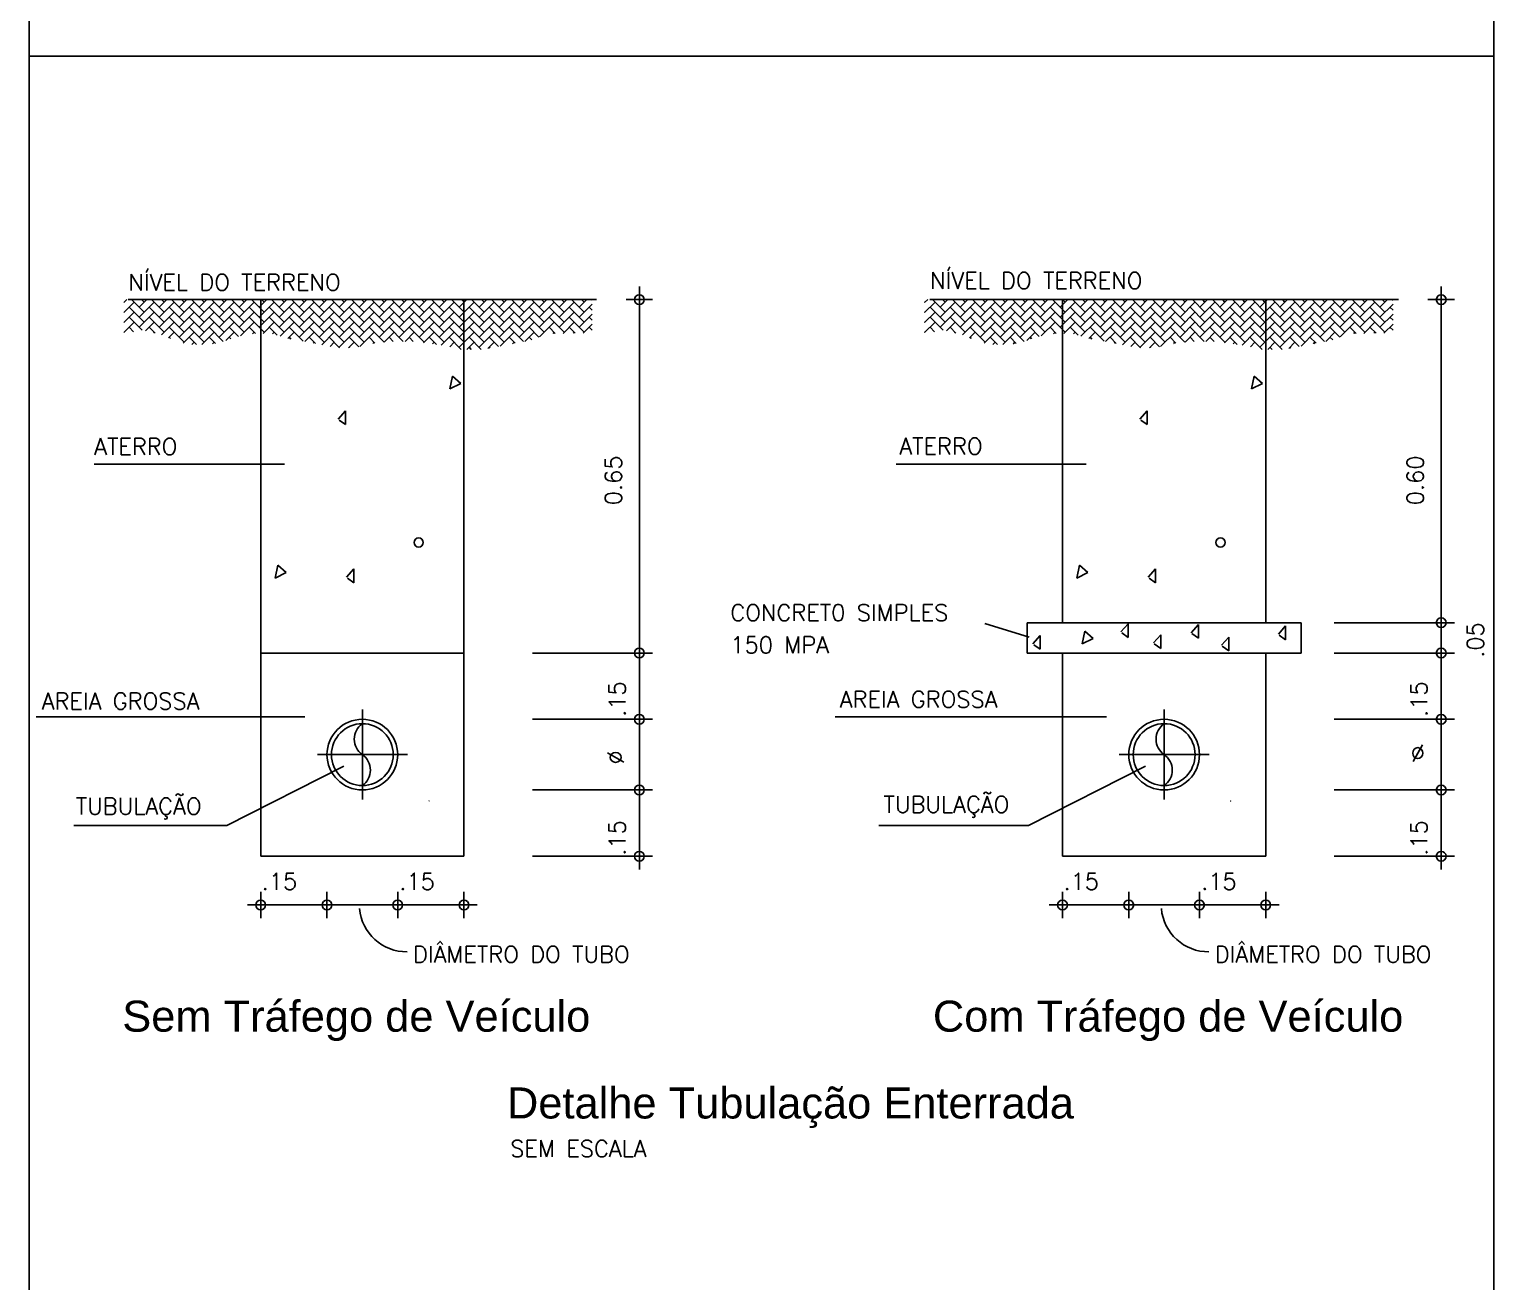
# Model space of a CAD drawing. Header units: millimetres. Extents: x 0 to 114, y 0 to 82.
# Drawn here: x 12.82 to 26.95, y 57.82 to 69.91 of the extents above; entities that cross this region are included whole.
import ezdxf
from ezdxf.enums import TextEntityAlignment as Align

# ---------------------------------------------------------------- set-up
doc = ezdxf.new("R2010")
doc.units = ezdxf.units.MM
for name, color, linetype in [('01', 7, 'Continuous'), ('02', 2, 'Continuous'), ('03', 3, 'Continuous'), ('06', 6, 'Continuous'), ('CAR-01', 252, 'Continuous'), ('COTAS-DET', 2, 'Continuous'), ('INC-DETALHES', 7, 'Continuous'), ('NORMO-MATRIZ', 8, 'Continuous')]:
    doc.layers.add(name, color=color, linetype=linetype)
doc.styles.add('140-75', font='arial.ttf', dxfattribs={"height": 0.45})
doc.styles.add('60-200', font='romans.shx', dxfattribs={"height": 0.32})
doc.styles.add('ROMANS', font='ROMANS.SHX', dxfattribs={"height": 0.15})

# ---------------------------------------------------------------- blocks, each defined once
blk = doc.blocks.new('*X80')
at = {"color": 0}
for p, q in [((643.6611845639871, 360.8184720893681), (644.3513700174182, 361.5086575427994)), ((648.2754969919282, 358.6445594179183), (645.4113988670471, 361.5086575427994)), ((647.1441261419283, 359.7759302677153), (648.8768534170125, 361.5086575427994)), ((648.2754969919282, 360.9073011177152), (647.6741405668441, 361.5086575427994)), ((652.8009803915221, 358.6445594179183), (649.936882266641, 361.5086575427994)), ((651.6696095415222, 359.7759302677155), (653.4023368166062, 361.5086575427994)), ((652.8009803915221, 360.9073011177153), (652.199623966438, 361.5086575427994)), ((657.326463791116, 358.6445594179183), (654.4623656662349, 361.5086575427994)), ((656.1950929411164, 359.7759302677155), (657.9278202162003, 361.5086575427994)), ((657.326463791116, 360.9073011177152), (656.7251073660319, 361.5086575427993)), ((661.85194719071, 358.6445594179183), (658.9878490658288, 361.5086575427994)), ((660.7205763407102, 359.7759302677155), (662.4533036157942, 361.5086575427994)), ((661.85194719071, 360.9073011177153), (661.2505907656258, 361.5086575427994)), ((666.3774305903037, 358.6445594179184), (663.5133324654228, 361.5086575427994)), ((665.2460597403041, 359.7759302677153), (666.9787870153879, 361.5086575427993)), ((666.3774305903037, 360.9073011177153), (665.7760741652197, 361.5086575427994)), ((670.9029139898978, 358.6445594179182), (668.0388158650167, 361.5086575427994)), ((669.7715431398982, 359.7759302677155), (671.5042704149818, 361.5086575427994)), ((670.9029139898976, 360.9073011177153), (670.3015575648135, 361.5086575427994)), ((675.4283973894914, 358.6445594179183), (672.5642992646106, 361.5086575427993)), ((674.2970265394919, 359.7759302677155), (676.0297538145758, 361.5086575427994)), ((675.4283973894917, 360.9073011177152), (674.8270409644076, 361.5086575427993)), ((679.9538807890854, 358.6445594179183), (677.0897826642044, 361.5086575427994)), ((678.8225099390858, 359.7759302677155), (680.5552372141698, 361.5086575427993)), ((679.9538807890852, 360.9073011177153), (679.3525243640015, 361.5086575427993)), ((684.4793641886795, 358.6445594179183), (681.6152660637982, 361.5086575427994)), ((683.3479933386798, 359.7759302677155), (685.0807206137638, 361.5086575427993)), ((684.4793641886793, 360.9073011177152), (683.8780077635953, 361.5086575427993)), ((689.0048475882733, 358.6445594179183), (686.1407494633925, 361.5086575427992)), ((687.8734767382737, 359.7759302677155), (689.6062040133572, 361.5086575427993)), ((689.0048475882733, 360.9073011177152), (688.4034911631892, 361.5086575427993)), ((693.5303309878673, 358.6445594179183), (690.6662328629862, 361.5086575427993)), ((692.3989601378674, 359.7759302677155), (694.1316874129515, 361.5086575427994)), ((693.5303309878673, 360.9073011177153), (692.9289745627832, 361.5086575427993)), ((698.0558143874613, 358.6445594179183), (695.1917162625803, 361.5086575427993)), ((696.9244435374617, 359.7759302677155), (698.6571708125454, 361.5086575427993)), ((698.0558143874613, 360.9073011177152), (697.4544579623773, 361.5086575427992)), ((702.5812977870551, 358.6445594179183), (699.717199662174, 361.5086575427994)), ((701.4499269370555, 359.7759302677155), (703.1826542121393, 361.5086575427993)), ((702.5812977870551, 360.9073011177152), (701.9799413619709, 361.5086575427993)), ((707.1067811866487, 358.6445594179183), (704.2426830617679, 361.5086575427993)), ((705.9754103366494, 359.7759302677153), (707.7081376117329, 361.5086575427993)), ((707.1067811866491, 360.9073011177153), (706.5054247615651, 361.5086575427993)), ((711.6322645862426, 358.6445594179182), (708.7681664613617, 361.5086575427992)), ((710.5008937362431, 359.7759302677155), (712.2336210113269, 361.5086575427992)), ((711.6322645862426, 360.9073011177152), (711.0309081611584, 361.5086575427993)), ((716.1577479858367, 358.6445594179183), (713.2936498609558, 361.5086575427993)), ((715.0263771358372, 359.7759302677155), (716.7591044109207, 361.5086575427993)), ((716.1577479858366, 360.9073011177152), (715.5563915607526, 361.5086575427993)), ((720.6832313854306, 358.6445594179183), (717.8191332605497, 361.5086575427991)), ((719.551860535431, 359.7759302677155), (721.2845878105147, 361.5086575427992)), ((720.6832313854306, 360.9073011177153), (720.0818749603467, 361.5086575427993)), ((725.2087147850245, 358.6445594179184), (722.3446166601436, 361.5086575427993)), ((724.0773439350247, 359.7759302677155), (725.8100712101085, 361.5086575427991)), ((725.2087147850248, 360.9073011177152), (724.6073583599408, 361.5086575427993)), ((729.7341981846182, 358.6445594179183), (726.8701000597375, 361.5086575427992)), ((728.6028273346187, 359.7759302677153), (730.3355546097026, 361.5086575427992)), ((729.7341981846187, 360.9073011177153), (729.1328417595345, 361.5086575427993)), ((734.2596815842122, 358.6445594179184), (731.3955834593315, 361.5086575427993)), ((733.1283107342128, 359.7759302677155), (734.8610380092964, 361.5086575427993)), ((734.2596815842122, 360.9073011177151), (733.6583251591283, 361.5086575427993)), ((738.7851649838063, 358.6445594179182), (735.9210668589253, 361.5086575427991)), ((737.6537941338066, 359.7759302677153), (739.3865214088904, 361.5086575427991)), ((738.7851649838063, 360.9073011177152), (738.1838085587223, 361.5086575427993)), ((743.3106483834002, 358.6445594179182), (740.4465502585194, 361.508657542799)), ((742.1792775334004, 359.7759302677153), (743.9120048084842, 361.508657542799)), ((743.3106483834002, 360.9073011177152), (742.7092919583164, 361.5086575427991)), ((747.8361317829941, 358.6445594179183), (744.9720336581131, 361.5086575427993)), ((746.7047609329945, 359.7759302677155), (748.4374882080783, 361.5086575427992)), ((747.8361317829942, 360.9073011177151), (747.2347753579103, 361.508657542799)), ((749.6611845639591, 361.3449900365475), (749.4975170577072, 361.5086575427992)), ((643.7500135923341, 360.9073011177152), (643.6611845639869, 360.9961301460625)), ((643.6611845639871, 358.5557303895711), (646.0127552920297, 360.9073011176139)), ((643.7500135923345, 358.6445594179183), (643.6611845639871, 358.7333884462657)), ((643.6611845639871, 356.2929886897742), (646.0127552920297, 358.6445594178168)), ((648.2754969919282, 356.3818177181213), (644.8813844422327, 359.7759302678169)), ((647.1441261419283, 357.5131885679184), (650.5382386916237, 360.9073011176139)), ((647.1441261419283, 355.2504468681216), (650.5382386916237, 358.644559417817)), ((652.8009803915222, 356.3818177181213), (649.4068678418267, 359.7759302678169)), ((651.6696095415222, 357.5131885679184), (655.0637220912179, 360.9073011176139)), ((651.6696095415222, 355.2504468681216), (655.0637220912179, 358.644559417817)), ((657.3264637911161, 356.3818177181213), (653.9323512414206, 359.7759302678169)), ((656.1950929411163, 357.5131885679184), (659.5892054908118, 360.9073011176139)), ((656.1950929411163, 355.2504468681216), (659.5892054908118, 358.644559417817)), ((661.85194719071, 356.3818177181213), (658.4578346410145, 359.7759302678169)), ((660.7205763407102, 357.5131885679186), (664.1146888904058, 360.907301117614)), ((660.7205763407098, 355.2504468681215), (664.1146888904055, 358.6445594178168)), ((666.3774305903037, 356.3818177181213), (662.9833180406085, 359.7759302678169)), ((665.2460597403041, 357.5131885679184), (668.6401722899994, 360.9073011176139)), ((665.2460597403041, 355.2504468681216), (668.6401722899994, 358.644559417817)), ((670.9029139898978, 356.3818177181213), (667.5088014402022, 359.7759302678169)), ((669.7715431398982, 357.5131885679184), (673.1656556895933, 360.9073011176139)), ((669.771543139898, 355.2504468681216), (673.1656556895932, 358.644559417817)), ((675.4283973894917, 356.3818177181213), (672.0342848397962, 359.7759302678169)), ((674.2970265394919, 357.5131885679184), (677.6911390891872, 360.9073011176139)), ((674.2970265394919, 355.2504468681216), (677.6911390891872, 358.644559417817)), ((679.9538807890858, 356.3818177181213), (676.5597682393902, 359.7759302678169)), ((678.8225099390858, 357.5131885679184), (682.2166224887812, 360.9073011176139)), ((678.8225099390858, 355.2504468681216), (682.2166224887812, 358.644559417817)), ((684.4793641886795, 356.3818177181213), (681.0852516389839, 359.7759302678169)), ((683.3479933386797, 357.5131885679186), (686.7421058883751, 360.907301117614)), ((683.3479933386797, 355.2504468681216), (686.7421058883751, 358.644559417817)), ((689.0048475882733, 356.3818177181213), (685.6107350385777, 359.7759302678169)), ((687.8734767382737, 357.5131885679186), (691.267589287969, 360.907301117614)), ((687.8734767382733, 355.2504468681216), (691.267589287969, 358.644559417817)), ((693.5303309878673, 356.3818177181213), (690.1362184381717, 359.7759302678169)), ((692.3989601378678, 357.5131885679184), (695.7930726875632, 360.9073011176139)), ((692.3989601378674, 355.2504468681216), (695.793072687563, 358.644559417817)), ((698.0558143874613, 356.3818177181213), (694.6617018377658, 359.7759302678169)), ((696.9244435374612, 357.5131885679184), (700.3185560871567, 360.9073011176139)), ((696.9244435374612, 355.2504468681216), (700.3185560871567, 358.644559417817)), ((702.5812977870551, 356.3818177181213), (699.1871852373598, 359.7759302678169)), ((701.4499269370555, 357.5131885679184), (704.844039486751, 360.9073011176139)), ((701.4499269370552, 355.2504468681215), (704.8440394867506, 358.6445594178168)), ((707.1067811866487, 356.3818177181213), (703.7126686369535, 359.7759302678169)), ((705.9754103366494, 357.5131885679186), (709.3695228863447, 360.907301117614)), ((705.9754103366491, 355.2504468681216), (709.3695228863443, 358.644559417817)), ((711.6322645862431, 356.3818177181213), (708.2381520365474, 359.7759302678169)), ((710.5008937362431, 357.5131885679184), (713.8950062859386, 360.9073011176139)), ((710.5008937362431, 355.2504468681216), (713.8950062859386, 358.644559417817)), ((716.1577479858366, 356.3818177181213), (712.7636354361412, 359.7759302678169)), ((715.0263771358368, 357.5131885679184), (718.4204896855325, 360.9073011176139)), ((715.0263771358368, 355.2504468681216), (718.4204896855325, 358.644559417817)), ((720.6832313854306, 356.3818177181213), (717.2891188357352, 359.7759302678169)), ((719.551860535431, 357.5131885679184), (722.9459730851265, 360.9073011176139)), ((719.5518605354306, 355.2504468681216), (722.9459730851262, 358.644559417817)), ((725.2087147850248, 356.3818177181213), (721.8146022353292, 359.7759302678169)), ((724.0773439350247, 357.5131885679184), (727.4714564847203, 360.9073011176139)), ((724.0773439350247, 355.2504468681215), (727.4714564847203, 358.6445594178168)), ((729.7341981846187, 356.3818177181213), (726.3400856349233, 359.7759302678169)), ((728.6028273346187, 357.5131885679184), (731.9969398843143, 360.9073011176139)), ((728.6028273346187, 355.2504468681216), (731.9969398843143, 358.644559417817)), ((734.2596815842127, 356.3818177181213), (730.8655690345172, 359.7759302678169)), ((733.1283107342128, 357.5131885679186), (736.5224232839082, 360.907301117614)), ((733.1283107342126, 355.2504468681215), (736.522423283908, 358.6445594178168)), ((738.7851649838063, 356.3818177181212), (735.391052434111, 359.7759302678166)), ((737.6537941338066, 357.5131885679184), (741.0479066835022, 360.9073011176139)), ((737.6537941338065, 355.2504468681215), (741.0479066835018, 358.6445594178168)), ((743.3106483834002, 356.3818177181213), (739.9165358337046, 359.7759302678167)), ((742.1792775334004, 357.5131885679186), (745.573390083096, 360.907301117614)), ((742.1792775334004, 355.2504468681216), (745.573390083096, 358.644559417817)), ((747.8361317829942, 356.3818177181213), (744.4420192332988, 359.7759302678169)), ((746.7047609329944, 357.5131885679184), (749.6611845639591, 360.4696121988832)), ((746.7047609329942, 355.2504468681215), (749.6611845639591, 358.2068704990862)), ((749.6611845639591, 359.0822483367505), (748.9675026328928, 359.7759302678166)), ((643.7500135923342, 356.3818177181213), (643.6611845639869, 356.4706467464687)), ((643.6611845639871, 354.0302469899772), (646.0127552920297, 356.3818177180201)), ((647.8235310976722, 354.5710419125805), (644.8813844422328, 357.5131885680199)), ((645.8813363811523, 354.2504949293035), (644.8813844422327, 355.2504468682228)), ((648.6024395624387, 354.4460185888348), (650.5382386916237, 356.3818177180201)), ((652.8009803915222, 354.1190760183245), (649.4068678418267, 357.5131885680199)), ((650.7470989488373, 353.9102157612122), (649.4068678418267, 355.2504468682229)), ((652.2233146020823, 353.5414102288843), (655.0637220912178, 356.3818177180201)), ((657.3264637911161, 354.1190760183243), (653.9323512414206, 357.5131885680198)), ((657.3264637911162, 351.8563343185274), (653.9323512414207, 355.2504468682229)), ((656.1950929411161, 352.9877051683247), (659.5892054908117, 356.3818177180201)), ((661.85194719071, 354.1190760183243), (658.4578346410145, 357.5131885680198)), ((661.85194719071, 351.8563343185275), (658.4578346410146, 355.2504468682229)), ((660.7205763407098, 352.9877051683247), (664.1146888904055, 356.3818177180201)), ((666.3774305903037, 354.1190760183243), (662.9833180406085, 357.5131885680198)), ((666.1717446828233, 352.0620202260082), (662.9833180406085, 355.2504468682229)), ((665.2460597403041, 352.9877051683247), (668.6401722899994, 356.3818177180201)), ((670.9029139898978, 354.1190760183245), (667.5088014402024, 357.5131885680199)), ((669.6119342864936, 353.147314021932), (667.5088014402024, 355.2504468682229)), ((670.0587183227802, 353.2748803512072), (673.1656556895932, 356.3818177180201)), ((675.4283973894917, 354.1190760183243), (672.0342848397962, 357.5131885680197)), ((673.4537844396395, 353.8309472683796), (672.0342848397962, 355.2504468682229)), ((675.1818900686593, 353.8725686974922), (677.6911390891872, 356.3818177180201)), ((679.9538807890854, 354.1190760183243), (676.5597682393901, 357.5131885680198)), ((678.3775916105058, 353.4326234971072), (676.5597682393902, 355.250446868223)), ((679.0450817033684, 353.2102769326074), (682.2166224887811, 356.3818177180201)), ((684.4793641886797, 354.1190760183243), (681.0852516389841, 357.5131885680198)), ((684.2685677521971, 352.06713075501), (681.0852516389842, 355.2504468682229)), ((683.3479933386797, 352.9877051683247), (686.7421058883751, 356.3818177180201)), ((689.0048475882735, 354.1190760183243), (685.610735038578, 357.5131885680198)), ((689.0048475882735, 351.8563343185275), (685.610735038578, 355.2504468682229)), ((687.8734767382737, 352.9877051683247), (691.267589287969, 356.3818177180201)), ((693.5303309878674, 354.1190760183243), (690.1362184381717, 357.5131885680198)), ((693.5303309878674, 351.8563343185274), (690.1362184381717, 355.2504468682229)), ((692.3989601378674, 352.9877051683247), (695.7930726875627, 356.3818177180201)), ((698.0558143874613, 354.1190760183243), (694.6617018377658, 357.5131885680198)), ((698.0558143874613, 351.8563343185274), (694.6617018377658, 355.2504468682229)), ((696.9244435374612, 352.9877051683247), (700.3185560871567, 356.3818177180201)), ((702.5812977870551, 354.1190760183245), (699.1871852373598, 357.5131885680199)), ((702.5710546653023, 351.8665774402805), (699.1871852373598, 355.250446868223)), ((701.4499269370552, 352.9877051683247), (704.8440394867508, 356.3818177180201)), ((707.1067811866491, 354.1190760183243), (703.7126686369536, 357.5131885680198)), ((706.9059248643323, 352.0571906408445), (703.7126686369536, 355.2504468682229)), ((705.9754103366491, 352.9877051683247), (709.3695228863443, 356.3818177180201)), ((711.6322645862426, 354.1190760183243), (708.2381520365474, 357.5131885680198)), ((711.6322645862426, 351.8563343185274), (708.2381520365474, 355.2504468682229)), ((710.500893736243, 352.9877051683247), (713.8950062859386, 356.3818177180201)), ((716.157747985837, 354.1190760183243), (712.7636354361412, 357.5131885680197)), ((716.1577479858371, 351.8563343185275), (712.7636354361416, 355.2504468682229)), ((715.0263771358368, 352.9877051683247), (718.4204896855325, 356.3818177180201)), ((720.6832313854308, 354.1190760183245), (717.2891188357353, 357.5131885680199)), ((720.6832313854306, 351.8563343185274), (717.2891188357352, 355.2504468682229)), ((719.5518605354309, 352.9877051683247), (722.9459730851262, 356.3818177180201)), ((725.2087147850248, 354.1190760183243), (721.8146022353292, 357.5131885680198)), ((725.2087147850248, 351.8563343185274), (721.8146022353292, 355.2504468682229)), ((724.0773439350247, 352.9877051683247), (727.4714564847203, 356.3818177180201)), ((729.7341981846185, 354.1190760183245), (726.340085634923, 357.5131885680199)), ((729.7341981846187, 351.8563343185276), (726.3400856349233, 355.250446868223)), ((728.6028273346187, 352.9877051683247), (731.9969398843143, 356.3818177180201)), ((734.2596815842122, 354.1190760183245), (730.8655690345167, 357.5131885680199)), ((734.1258999860092, 351.9901159167308), (730.8655690345172, 355.2504468682229)), ((733.1283107342126, 352.9877051683247), (736.522423283908, 356.3818177180201)), ((738.7851649838063, 354.1190760183245), (735.391052434111, 357.5131885680199)), ((737.6236265463252, 353.0178727560086), (735.3910524341112, 355.2504468682229)), ((737.7321713029442, 353.0660823374625), (741.0479066835018, 356.3818177180201)), ((743.3106483834002, 354.1190760183243), (739.9165358337046, 357.5131885680197)), ((741.2944140044356, 353.8725686974922), (739.9165358337046, 355.2504468682228)), ((743.064141062568, 353.8725686974922), (745.5733900830955, 356.3818177180201)), ((747.8361317829942, 354.1190760183243), (744.4420192332988, 357.5131885680197)), ((745.8156259177329, 353.8768401837888), (744.4420192332988, 355.2504468682228)), ((747.5972468070835, 353.8801910424137), (749.6611845639591, 355.9441287992893)), ((749.6611845639591, 356.8195066369535), (748.9675026328927, 357.5131885680199)), ((749.6611845639591, 354.5567649371567), (748.9675026328928, 355.2504468682229)), ((643.7500135923342, 354.1190760183245), (643.6611845639871, 354.2079050466717)), ((650.4128774041214, 353.9937147307209), (650.5382386916237, 354.1190760182232)), ((653.8235164389065, 352.8788703659118), (655.0637220912178, 354.1190760182231)), ((654.2042455400123, 352.7158108698343), (653.9323512414207, 352.987705168426)), ((657.141754815348, 351.6716253427595), (659.5892054908114, 354.119076018223)), ((660.1144993327503, 351.3310404766902), (658.4578346410146, 352.9877051684259)), ((659.0639116490756, 351.3310404766902), (659.5892054908114, 351.8563343184262)), ((661.3266533488728, 351.3310404766902), (664.1146888904055, 354.1190760182231)), ((664.3897532657072, 351.5812699433271), (662.9833180406085, 352.9877051684259)), ((663.729687580105, 351.4713330081256), (664.1146888904055, 351.8563343184262)), ((666.7885942908126, 352.2674980190363), (668.6401722899994, 354.1190760182231)), ((667.8690872847772, 352.6274193238513), (667.5088014402024, 352.9877051684259)), ((672.7952677300918, 353.7486880587215), (673.1656556895932, 354.1190760182231)), ((677.3477391014146, 353.7756760304504), (677.6911390891872, 354.1190760182231)), ((680.7956853797642, 352.6981389092061), (682.2166224887811, 354.1190760182231)), ((681.5034081571077, 352.5695486503021), (681.0852516389841, 352.9877051684259)), ((684.6253372396945, 352.0023073695427), (686.742105888375, 354.1190760182232)), ((687.0337258851567, 351.564714321847), (685.6107350385781, 352.9877051684259)), ((686.5401638285326, 351.6543922585837), (686.7421058883751, 351.8563343184262)), ((688.4529431821292, 351.3044299123835), (691.267589287969, 354.1190760182231)), ((692.5190350582366, 350.6048885483612), (690.136218438172, 352.9877051684259)), ((690.3387727211694, 350.9275177516268), (691.2675892879689, 351.8563343184262)), ((692.3989601378674, 350.7249634685277), (695.7930726875627, 354.1190760182231)), ((694.5416269174979, 350.6048885483612), (695.7930726875627, 351.8563343184262)), ((696.8393204700966, 350.8100865360953), (694.6617018377658, 352.9877051684259)), ((697.060595767904, 350.8611156989703), (700.3185560871567, 354.119076018223)), ((700.5167397986598, 351.6581506071258), (699.1871852373598, 352.9877051684259)), ((700.0015661675122, 351.5393443987817), (700.3185560871567, 351.8563343184262)), ((702.5935880055451, 351.8686245370176), (704.8440394867506, 354.1190760182231)), ((704.6453517432878, 352.055022062092), (703.7126686369536, 352.987705168426)), ((707.3076375089661, 352.0571906408445), (709.3695228863443, 354.1190760182232)), ((709.168666564129, 352.0571906408445), (708.2381520365474, 352.9877051684259)), ((711.5282094687767, 351.7522792010614), (713.8950062859386, 354.1190760182231)), ((714.4105460116997, 351.3407945928677), (712.7636354361412, 352.9877051684259)), ((713.5082754132526, 351.4696034457403), (713.8950062859386, 351.8563343184262)), ((715.4883413577282, 351.1869276904192), (718.4204896855321, 354.1190760182231)), ((720.0350096557898, 350.2418143483715), (717.2891188357355, 352.9877051684258)), ((717.4188457456288, 350.8546903785227), (718.4204896855324, 351.8563343184262)), ((719.5518605354306, 350.7249634685276), (722.9459730851262, 354.119076018223)), ((721.3314531150716, 350.2418143483715), (722.9459730851262, 351.8563343184262)), ((724.5604930553837, 350.2418143483715), (721.8146022353293, 352.987705168426)), ((724.0773439350247, 350.7249634685277), (727.4714564847203, 354.1190760182231)), ((726.0510291581447, 350.4359069918507), (727.4714564847203, 351.8563343184263)), ((728.4435827385602, 350.884208064789), (726.3400856349233, 352.9877051684259)), ((728.8355084038109, 350.9576445377198), (731.9969398843141, 354.119076018223)), ((732.2400698676472, 351.6132043352958), (730.8655690345171, 352.987705168426)), ((731.6323474043933, 351.4917418385055), (731.9969398843141, 351.8563343184262)), ((734.460297584024, 352.0569503183391), (736.522423283908, 354.119076018223)), ((736.0117301043712, 352.3670274981657), (735.391052434111, 352.987705168426)), ((740.801399362771, 353.8725686974922), (741.0479066835018, 354.1190760182232)), ((745.3302413411487, 353.8759272762761), (745.5733900830955, 354.119076018223)), ((694.7817767580336, 350.6048885483612), (694.6617018377658, 350.724963468629)), ((722.2977513555867, 350.2418143483715), (721.8146022353292, 350.724963468629)), ((726.537912996177, 350.5271361073752), (726.3400856349233, 350.724963468629))]:
    blk.add_line(p, q, dxfattribs=at)
blk = doc.blocks.new('A$C2E422CF3')
at = {"layer": '01'}
for p, q in [((1.369262109368833, 3.384759603859833), (1.389132966145893, 3.477428169921154)), ((1.448745536520732, 3.424474703613668), (1.369262109368833, 3.384759603859833)), ((1.389132966145893, 3.477428169921154), (1.448745536520732, 3.424474703613668)), ((7.175340502840185, 3.38475960385972), (7.195211359661584, 3.477428169920926)), ((7.254823930036764, 3.424474703613554), (7.175340502840185, 3.38475960385972)), ((7.195211359661584, 3.477428169920926), (7.254823930036764, 3.424474703613554)), ((0.5611910429298633, 3.166329377842998), (0.614177383571473, 3.22589920479811)), ((0.614177383571473, 3.22589920479811), (0.614177383571473, 3.126614278089277)), ((6.367269436400874, 3.166329377842885), (6.420255777042483, 3.225899204797883)), ((6.420255777042483, 3.225899204797883), (6.420255777042483, 3.126614278089163)), ((0.614177383571473, 3.126614278089277), (0.5678094402401257, 3.159707371890476)), ((6.420255777042483, 3.126614278089163), (6.373887833711138, 3.159707371890362)), ((0.1041613366004412, 2.014602775638877), (0.1240321934221811, 2.107271341746695)), ((0.1836447637973606, 2.054317875392712), (0.1041613366004412, 2.014602775638877)), ((0.1240321934221811, 2.107271341746695), (0.1836447637973606, 2.054317875392712)), ((0.6208036133050427, 2.021224781638011), (0.6737899539469936, 2.080794608592896)), ((0.6737899539469936, 2.080794608592896), (0.6737899539469936, 1.981509681884176)), ((5.910239730101466, 2.014602775638763), (5.930110586878527, 2.107271341746582)), ((5.989723157268712, 2.054317875392598), (5.910239730101466, 2.014602775638763)), ((5.930110586878527, 2.107271341746582), (5.989723157268712, 2.054317875392598)), ((6.426882006776053, 2.021224781637897), (6.479868347418346, 2.080794608592782)), ((6.479868347418346, 2.080794608592782), (6.479868347418346, 1.981509681884062)), ((0.6737899539469936, 1.981509681884176), (0.6274220106153053, 2.014602775638877)), ((6.479868347418346, 1.981509681884062), (6.433500404086317, 2.014602775638763)), ((5.591140544917606, 1.538647880777602), (5.644126885559558, 1.598217707732487)), ((5.644126885559558, 1.598217707732487), (5.644126885559558, 1.498932781023768)), ((5.947725908261077, 1.538237065216435), (5.967596765038137, 1.630905631324139)), ((5.967596765038137, 1.630905631324139), (6.027209335413318, 1.57795216497027)), ((6.228401055630343, 1.624286719504539), (6.281387396287641, 1.683856546459651)), ((6.281387396287641, 1.584571619750818), (6.235019452940946, 1.617664713505519)), ((6.281387396287641, 1.683856546459651), (6.281387396287641, 1.584571619750818)), ((6.464368184920999, 1.544859071215455), (6.517354525562951, 1.604428898170567)), ((6.517354525562951, 1.604428898170567), (6.517354525562951, 1.505143971461734)), ((6.73713843053224, 1.618934621894595), (6.790124771174192, 1.678504448849594)), ((6.790124771174192, 1.579219522140761), (6.743756827887522, 1.612312615942073)), ((6.790124771174192, 1.678504448849594), (6.790124771174192, 1.579219522140761)), ((7.369043772932514, 1.608229767065267), (7.422030113574464, 1.66779959402038)), ((7.422030113574464, 1.568514667311546), (7.375662170287796, 1.601607761112745)), ((7.422030113574464, 1.66779959402038), (7.422030113574464, 1.568514667311546)), ((5.644126885559558, 1.498932781023768), (5.597758942227869, 1.53202587482508)), ((6.027209335413318, 1.57795216497027), (5.947725908261077, 1.538237065216435)), ((6.517354525562951, 1.505143971461734), (6.470986582231263, 1.538237065216435)), ((6.956699427526701, 1.527943025948388), (7.009685768168651, 1.587512852903387)), ((7.009685768168651, 1.488227926194554), (6.963317824837644, 1.521321019995752)), ((7.009685768168651, 1.587512852903387), (7.009685768168651, 1.488227926194554))]:
    blk.add_line(p, q, dxfattribs=at)
for centre in [(1.144064287275227, 2.272748101409547), (6.950142680790917, 2.272748101409433)]:
    blk.add_circle(centre, 0.0331105087089313, dxfattribs=at)
at = {"layer": '03', "color": 254}
for p, q in [((0, 4.031999999983213), (0, 0)), ((1.472000000014418, 4.031999999983213), (1.472000000014418, 0)), ((5.806078393515691, 4.031999999983213), (5.806078393515691, 1.691449194308233)), ((7.278078393485769, 4.031999999983213), (7.278078393485769, 1.691449194308233)), ((5.549032121878326, 1.691449194308233), (5.549032121878326, 1.472000000020329)), ((5.549032121878326, 1.691449194308233), (7.535124665107445, 1.691449194308233)), ((7.535124665107445, 1.691449194308233), (7.535124665107445, 1.472000000020329)), ((0, 1.472000000020443), (1.472000000014418, 1.472000000020443)), ((5.549032121878326, 1.472000000020329), (7.535124665107445, 1.472000000020329)), ((5.806078393515691, 1.472000000020329), (5.806078393515691, -1.137e-13)), ((7.278078393485769, 1.472000000020329), (7.278078393485769, -1.137e-13)), ((0.7360000000295486, 1.061737690493373), (0.7360000000295486, 0.4102623095269565)), ((6.542078393500901, 1.061737690493259), (6.542078393500901, 0.4102623095268428)), ((0.4102623095212721, 0.7359999999869159), (1.061737690493487, 0.7359999999869159)), ((6.216340703036963, 0.7359999999868024), (6.867816083949151, 0.7359999999868024)), ((0, 0), (1.472000000014418, 0)), ((5.806078393515691, -1.137e-13), (7.278078393485769, -1.137e-13))]:
    blk.add_line(p, q, dxfattribs=at)
for points in [[(1.217622766077283, 0.399540180340523), (1.217622766077283, 0.4000314723234624), (1.218127423435021, 0.4000314723234624), (1.218127423435021, 0.399540180340523)], [(7.023701159592974, 0.3995401803404093), (7.023701159592974, 0.4000314723233487), (7.024205816891367, 0.4000314723233487), (7.024205816891367, 0.3995401803404093)]]:
    blk.add_lwpolyline(points, close=True, dxfattribs=at)
for centre, radius in [((0.7360000000295486, 0.7359999999869159), 0.2560000000000001), ((0.7360000000295486, 0.7359999999869159), 0.2240000000000001), ((6.542078393500901, 0.7359999999868024), 0.2560000000000001), ((6.542078393500901, 0.7359999999868024), 0.2240000000000001)]:
    blk.add_circle(centre, radius, dxfattribs=at)
for centre, start, end in [((0.8133408092407989, 0.847999999998251), 124.6267447496019, 235.3732552503981), ((6.61941920271181, 0.8479999999979099), 124.6267447496019, 235.3732552503981), ((0.6586591907736193, 0.6240000000223063), 304.6267447496017, 55.37325525039811), ((6.464737584289991, 0.6240000000221926), 304.6267447496017, 55.37325525039811)]:
    blk.add_arc(centre, 0.1361087828544868, start, end, dxfattribs=at)
at = {"layer": '06', "color": 255}
for p, q in [((-0.9600000000151568, 4.031999999983213), (2.432000000029916, 4.031999999983213)), ((4.846078393500533, 4.031999999983213), (8.23807839348558, 4.031999999983213))]:
    blk.add_line(p, q, dxfattribs=at)
at = {"layer": 'COTAS-DET', "color": 8}
for p, q in [((2.646135062530561, 4.031999999983213), (2.838135062530454, 4.031999999983213)), ((2.742135062530337, 4.128000000026076), (2.742135062530337, -0.095999999996252)), ((8.45221345604591, 4.031999999983213), (8.644213456046145, 4.031999999983213)), ((8.54821345604637, 4.128000000025963), (8.54821345604637, -0.0959999999963657)), ((-1.205296561539626, 2.840768305398455), (0.1718645648503525, 2.840768305398455)), ((4.600781831961738, 2.840768305398455), (5.977942958321705, 2.840768305398455)), ((5.243100963944356, 1.686614296744551), (5.56493049746416, 1.587640375364458)), ((7.774210922640236, 1.691449194308233), (8.644213456046145, 1.691449194308233)), ((1.968132529169224, 1.472000000020443), (2.838135062530454, 1.472000000020443)), ((7.774210922640236, 1.472000000020329), (8.644213456046145, 1.472000000020329)), ((-1.625346135753375, 1.00988792390558), (0.3194175426809807, 1.00988792390558)), ((1.968132529169224, 0.991999999992572), (2.838135062530454, 0.991999999992572)), ((4.15957590581911, 1.00988792390558), (6.125495936151992, 1.00988792390558)), ((7.774210922640236, 0.9919999999924584), (8.644213456046145, 0.9919999999924584)), ((-0.2462022056879505, 0.2234695030841749), (0.6022273776528664, 0.6535420319997911)), ((5.55987618782774, 0.2234695030840612), (6.408305771168556, 0.65354203199945)), ((1.968132529169224, 0.4799999999812599), (2.838135062530454, 0.4799999999812599)), ((7.774210922640236, 0.4799999999812599), (8.644213456046145, 0.4799999999812599)), ((-1.353446103454189, 0.2234695030841749), (-0.2462022056879505, 0.2234695030841749)), ((4.476635414007774, 0.2234695030840612), (5.55987618782774, 0.2234695030840612)), ((1.968132529169224, 0), (2.838135062530454, 0)), ((7.774210922640236, -1.137e-13), (8.644213456046145, -1.137e-13)), ((0, -0.2570556605700176), (0, -0.4490556605625216)), ((0.4800000000295768, -0.2570556605700176), (0.4800000000295768, -0.4490556605625216)), ((0.9919999999848415, -0.2570556605700176), (0.9919999999848415, -0.4490556605625216)), ((1.472000000014418, -0.2570556605700176), (1.472000000014418, -0.4490556605625216)), ((5.806078393515691, -0.2570556605701313), (5.806078393515691, -0.449055660562749)), ((6.286078393485923, -0.2570556605701313), (6.286078393485923, -0.449055660562749)), ((6.798078393500532, -0.2570556605701313), (6.798078393500532, -0.449055660562749)), ((7.278078393485769, -0.2570556605701313), (7.278078393485769, -0.449055660562749)), ((1.568000000014876, -0.3530556605663833), (-0.0960000000001173, -0.3530556605663833)), ((7.374078393485888, -0.3530556605664969), (5.710078393515572, -0.3530556605664969))]:
    blk.add_line(p, q, dxfattribs=at)
for centre in [(2.742135062530337, 4.031999999983213), (8.54821345604637, 4.031999999983213), (8.54821345604637, 1.691449194308233), (2.742135062530337, 1.472000000020443), (8.54821345604637, 1.472000000020329), (2.742135062530337, 0.991999999992572), (8.54821345604637, 0.9919999999924584), (2.742135062530337, 0.4799999999812599), (8.54821345604637, 0.4799999999812599), (2.742135062530337, 0), (8.54821345604637, -1.137e-13), (0, -0.3530556605663833), (0.4800000000295768, -0.3530556605663833), (0.9919999999848415, -0.3530556605663833), (1.472000000014418, -0.3530556605663833), (5.806078393515691, -0.3530556605664969), (6.286078393485923, -0.3530556605664969), (6.798078393500532, -0.3530556605664969), (7.278078393485769, -0.3530556605664969)]:
    blk.add_circle(centre, 0.0353843017810796, dxfattribs=at)
for centre in [(1.058474037512723, -0.3483791822568492), (6.864552430984077, -0.3483791822569628)]:
    blk.add_arc(centre, 0.3441593356693585, 185.1957630641489, 270.3279373858567, dxfattribs=at)
at = {"layer": '03', "color": 252, "xscale": 0.0319999999999709, "yscale": 0.0319999999999709, "zscale": 0.0319999999999709}
for p in [(-21.5889429441732, -7.536277041351353), (-15.78944370535618, -7.536277041351581)]:
    blk.add_blockref('*X80', p, dxfattribs=at)
at = {"color": 7, "style": '60-200'}
blk.add_text('SEM ESCALA', height=0.12, rotation=359.9999999999936, dxfattribs=at).set_placement((1.806786684401856, -2.177852598816116))
at = {"layer": '02', "color": 7, "style": 'ROMANS'}
for s, p in [('NÍVEL DO TERRENO', (-0.9586790079331422, 4.217066050272705)), ('NÍVEL DO TERRENO', (4.847399385538551, 4.229729803960708)), ('ATERRO', (-1.205270424222931, 3.027390621678136)), ('ATERRO', (4.625257160522664, 3.030157579963997)), ('CONCRET0 SIMPLES', (3.40072488481644, 1.824215805131643)), ('150 MPA', (3.40072488481644, 1.590985663787819)), ('AREIA GROSSA', (-1.58547779236926, 1.183846486497145)), ('AREIA GROSSA', (4.193438567130102, 1.196510240185148)), ('TUBULAÇÃO', (-1.338925289699318, 0.4223796204487372)), ('TUBULAÇÃO', (4.510498075319106, 0.4350435323209468)), ('.15', (0.0073605961200656, -0.1223350861109793)), ('.15', (1.004060842186277, -0.1223350861109793)), ('DIÂMETRO DO TUBO', (1.103129317194088, -0.6509259331504609))]:
    blk.add_text(s, height=0.1200000000000001, dxfattribs=at).set_placement(p, align=Align.TOP_LEFT)
at = {"layer": '03', "color": 7, "style": 'ROMANS'}
for s, p in [('0.65', (2.49434034754347, 2.542625707481079)), ('0.60', (8.300418741059161, 2.542625707480851)), ('.05', (8.73613717181638, 1.437129602441359)), ('.15', (2.521379113658781, 1.009518839511997)), ('.15', (8.327457507130475, 1.009518839511883)), ('%%C', (2.510282893576231, 0.6645358271588293)), ('.15', (2.521379113658781, 0.0037121188826177)), ('.15', (8.327457507130475, 0.003712118882504))]:
    blk.add_text(s, height=0.1200000000000001, rotation=90, dxfattribs=at).set_placement(p, align=Align.TOP_LEFT)
for s, p in [('%%C', (8.327129323488634, 0.8069104339807608)), ('.15', (5.813438989621432, -0.122335086111093)), ('.15', (6.810139235656947, -0.122335086111093)), ('DIÂMETRO DO TUBO', (6.909207710650092, -0.650925933150802))]:
    blk.add_text(s, height=0.1200000000000001, dxfattribs=at).set_placement(p, align=Align.TOP_LEFT)
at = {"layer": 'NORMO-MATRIZ', "color": 7, "style": '140-75'}
for s, p in [('Sem Tráfego de Veículo', (-1.002334020128387, -1.045960413279658)), ('Com Tráfego de Veículo', (4.867558771788822, -1.045960413279772))]:
    blk.add_text(s, height=0.225, dxfattribs=at).set_placement(p, align=Align.TOP_LEFT)
blk.add_text('Detalhe Tubulação Enterrada', height=0.225, dxfattribs=at).set_placement((1.783214796645381, -1.899660986064873))

msp = doc.modelspace()

# ---------------------------------------------------------------- linework, layer by layer
at = {"layer": 'CAR-01'}
for p, q in [((12.81500567997159, 82.00919072976198), (12.81500567997159, 57.29999933819816)), ((26.95435719873523, 57.29999933819816), (26.95435719873523, 82.00919072976198)), ((12.81500567997159, 69.65459503398007), (26.95435719873524, 69.65459503398007))]:
    msp.add_line(p, q, dxfattribs=at)

# ---------------------------------------------------------------- block references
at = {"layer": 'INC-DETALHES', "color": 7, "xscale": 1.333333333333333, "yscale": 1.333333333333333, "zscale": 1.333333333333333}
msp.add_blockref('A$C2E422CF3', (15.04947117384765, 61.92588912751993), dxfattribs=at)

doc.saveas('drawing.dxf')
